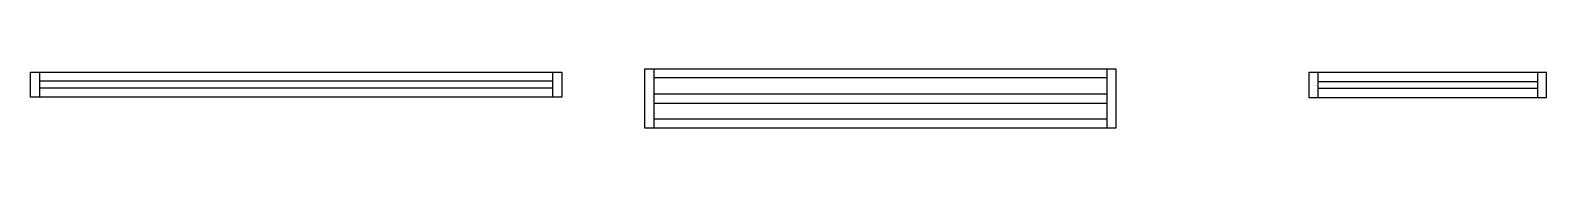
# Model space of a CAD drawing. Header units: metres. Extents: x 1682 to 2829, y 15591 to 15636.
import ezdxf

# ---------------------------------------------------------------- set-up
doc = ezdxf.new("R2010")
doc.units = ezdxf.units.M
doc.layers.add('Painéis', color=7, linetype='Continuous')
doc.layers.add('SARR_2.2x7', color=7, linetype='Continuous')

msp = doc.modelspace()

# ---------------------------------------------------------------- linework, layer by layer
at = {"layer": 'Painéis', "color": 7, "lineweight": 25}
for points in [[(2390.9, 15590.6), (2146.9, 15590.6), (2146.9, 15635.6), (2390.9, 15635.6)], [(2390.9, 15635.6), (2503.4, 15635.6), (2503.4, 15590.6), (2390.9, 15590.6)], [(1926.2, 15614.1), (1682.2, 15614.1), (1682.2, 15633.1), (1926.2, 15633.1)], [(1926.2, 15633.1), (2084.2, 15633.1), (2084.2, 15614.1), (1926.2, 15614.1)], [(2649.2, 15632.8), (2649.2, 15613.8), (2829.2, 15613.8), (2829.2, 15632.8), (2649.2, 15632.8)]]:
    msp.add_lwpolyline(points, dxfattribs=at)
at = {"layer": 'SARR_2.2x7', "color": 7, "lineweight": 25}
for p, q in [((2153.9, 15635.6), (2153.9, 15590.6)), ((2496.4, 15635.6), (2496.4, 15590.6)), ((1689.2, 15633.1), (1689.2, 15614.1)), ((1926.2, 15626.1), (1689.2, 15626.1)), ((2077.2, 15626.1), (1926.2, 15626.1)), ((2077.2, 15633.1), (2077.2, 15614.1)), ((2390.9, 15628.6), (2153.9, 15628.6)), ((2496.4, 15628.6), (2390.9, 15628.6)), ((2656.2, 15632.8), (2656.2, 15613.8)), ((2822.2, 15625.8), (2656.2, 15625.8)), ((2822.2, 15632.8), (2822.2, 15613.8)), ((1689.2, 15621.1), (1926.2, 15621.1)), ((1926.2, 15621.1), (2077.2, 15621.1)), ((2153.9, 15616.6), (2390.9, 15616.6)), ((2390.9, 15616.6), (2496.4, 15616.6)), ((2656.2, 15620.8), (2822.2, 15620.8)), ((2153.9, 15609.6), (2390.9, 15609.6)), ((2390.9, 15609.6), (2496.4, 15609.6)), ((2153.9, 15597.6), (2390.9, 15597.6)), ((2390.9, 15597.6), (2496.4, 15597.6))]:
    msp.add_line(p, q, dxfattribs=at)

doc.saveas('drawing.dxf')
